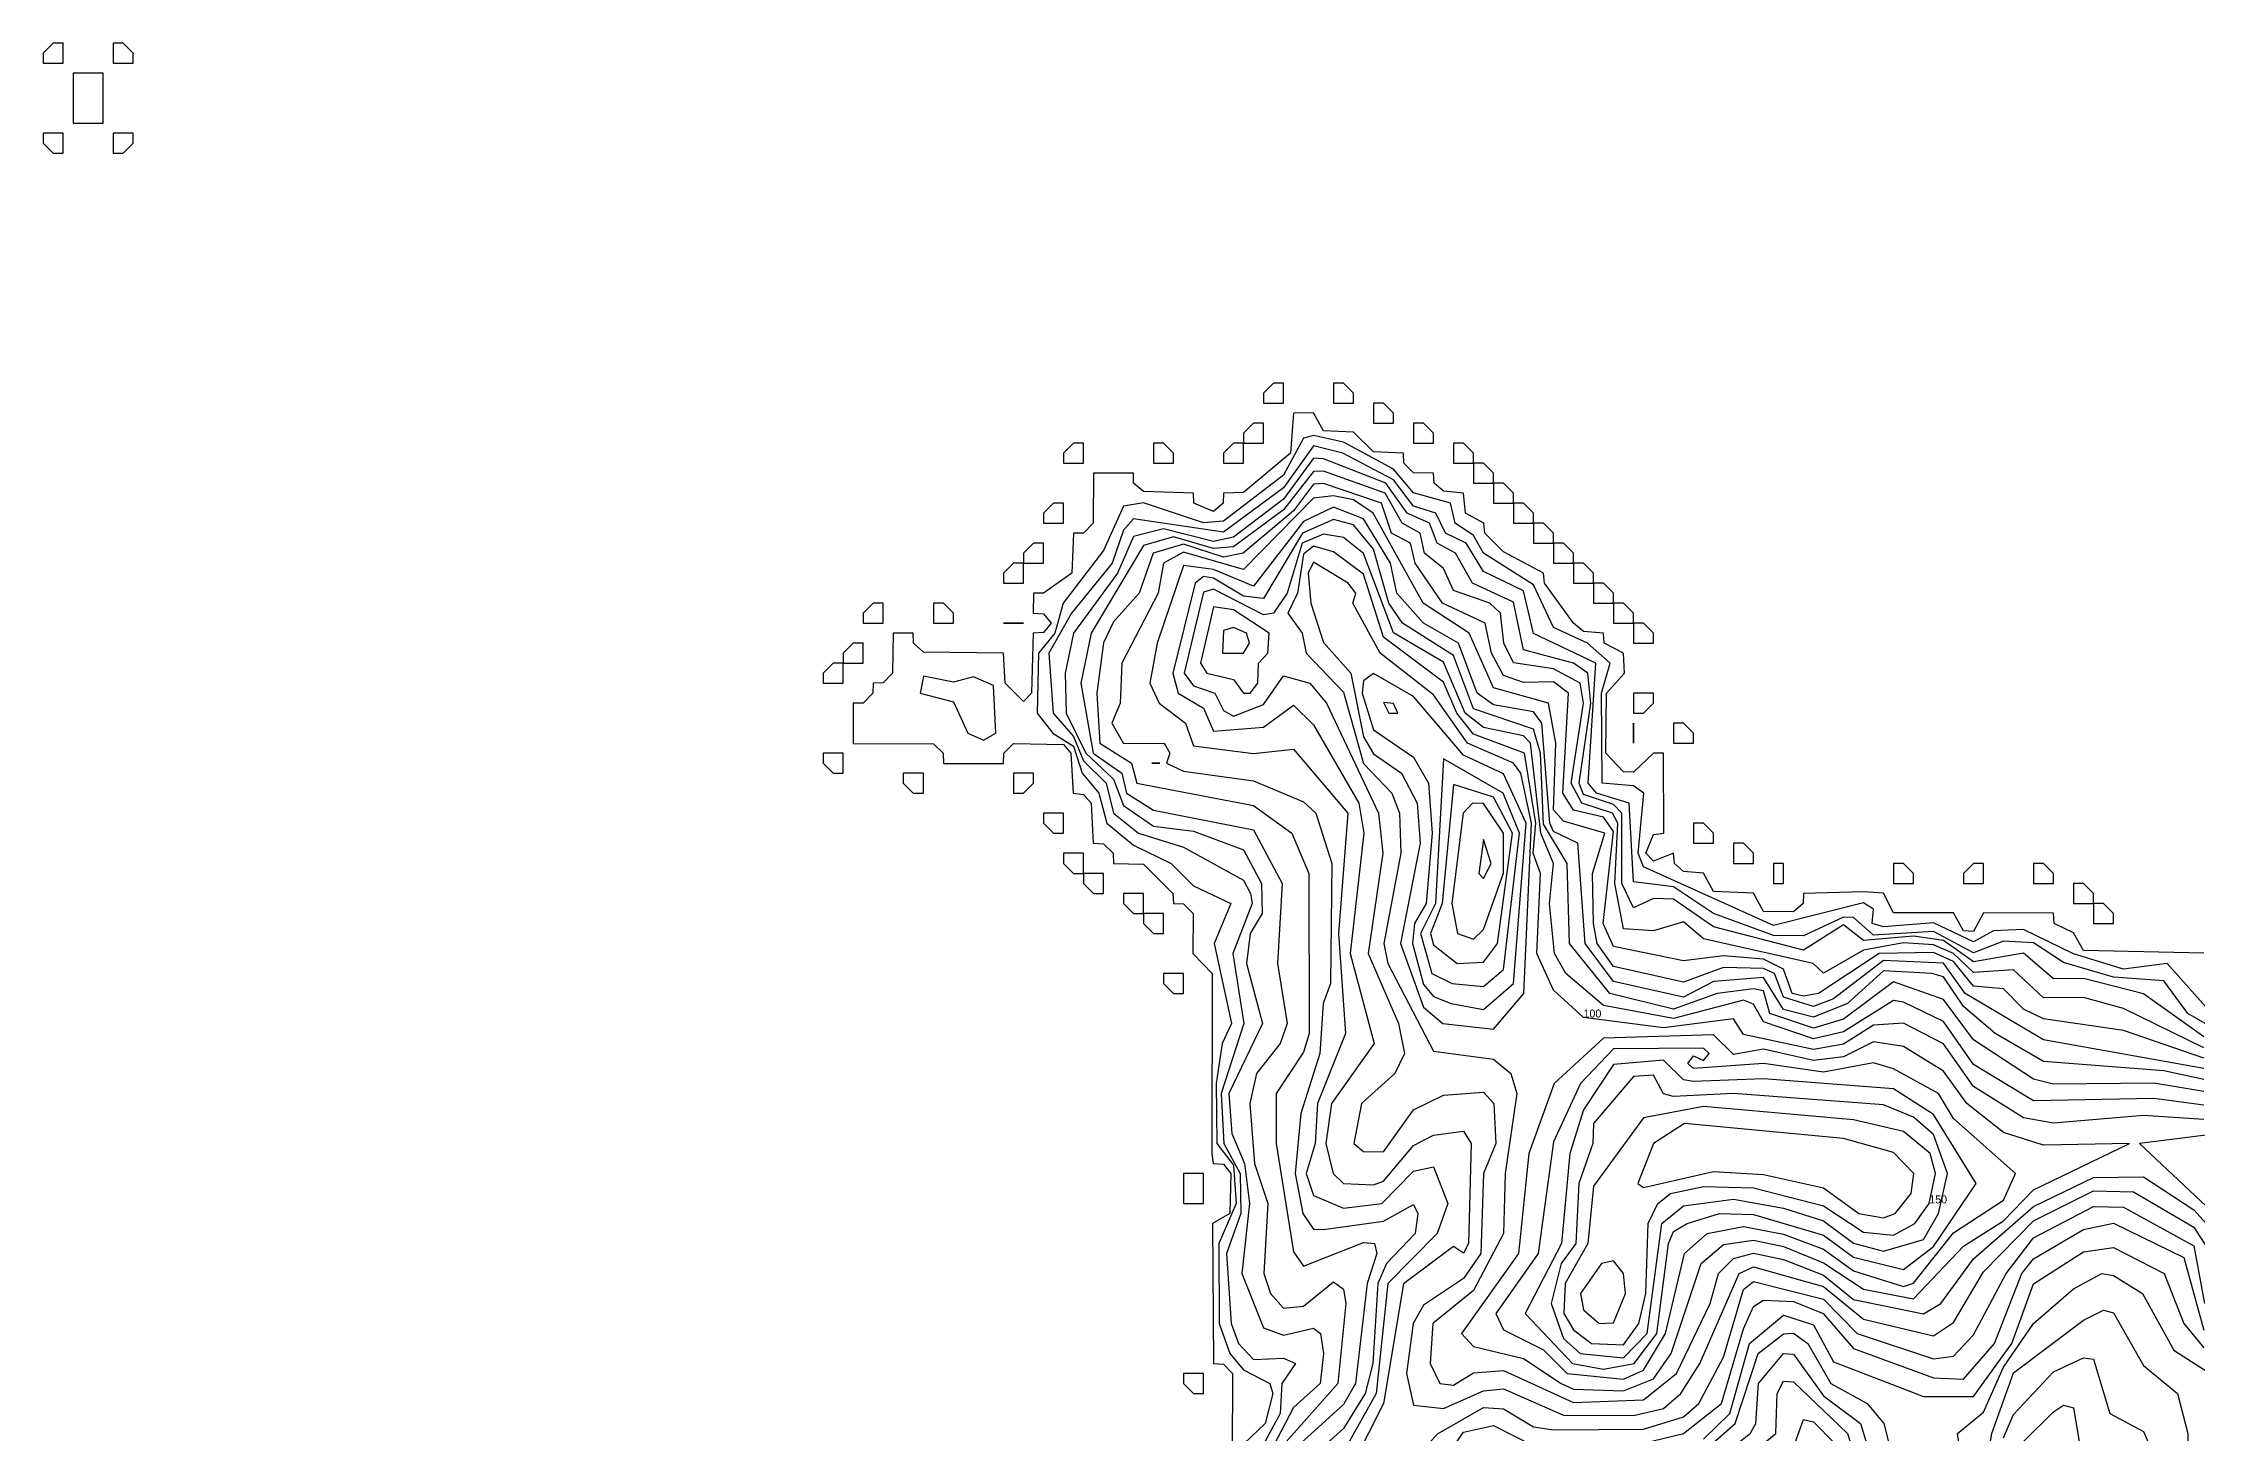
# Model space of a CAD drawing. Header units: metres. Extents: x 310028 to 360472, y 4137098 to 4159193.
# Drawn here: x 311048 to 314279, y 4152547 to 4154632 of the extents above; entities that cross this region are included whole.
import ezdxf

# ---------------------------------------------------------------- set-up
doc = ezdxf.new("R2010")
doc.units = ezdxf.units.M
for name, color, linetype in [('COAST', 5, 'Continuous'), ('CONTOUR', 254, 'Continuous'), ('CONTOUR_INDEX', 33, 'Continuous'), ('CONTOUR_LABELS', 7, 'Continuous')]:
    doc.layers.add(name, color=color, linetype=linetype)

msp = doc.modelspace()

# ---------------------------------------------------------------- linework, layer by layer
at = {"layer": 'COAST'}
for points in [[(311047.5, 4154602.5), (311077.5, 4154602.5), (311077.5, 4154632.5), (311062.5, 4154632.5), (311047.5, 4154617.5), (311047.5, 4154602.5)], [(311152.5, 4154602.5), (311182.5, 4154602.5), (311182.5, 4154617.5), (311167.5, 4154632.5), (311152.5, 4154632.5), (311152.5, 4154602.5)], [(311092.5, 4154512.5), (311137.5, 4154512.5), (311137.5, 4154587.5), (311092.5, 4154587.5), (311092.5, 4154512.5)], [(311047.5, 4154482.5), (311062.5, 4154467.5), (311077.5, 4154467.5), (311077.5, 4154497.5), (311047.5, 4154497.5), (311047.5, 4154482.5)], [(311152.5, 4154482.5), (311152.5, 4154467.5), (311167.5, 4154467.5), (311182.5, 4154482.5), (311182.5, 4154497.5), (311152.5, 4154497.5), (311152.5, 4154482.5)], [(312877.5, 4154092.5), (312907.5, 4154092.5), (312907.5, 4154122.5), (312892.5, 4154122.5), (312877.5, 4154107.5), (312877.5, 4154092.5)], [(312982.5, 4154092.5), (313012.5, 4154092.5), (313012.5, 4154107.5), (312997.5, 4154122.5), (312982.5, 4154122.5), (312982.5, 4154092.5)], [(314287.5, 4153267.6), (314107.5, 4153271.6), (314092.5, 4153298.1), (314063.5, 4153312.5), (314062.5, 4153327.7), (313957.5, 4153328.1), (313942.5, 4153300.2), (313927.5, 4153301.1), (313912.5, 4153328.3), (313822.5, 4153328.2), (313807.5, 4153357.9), (313777.5, 4153359.7), (313687.5, 4153357.5), (313687.1, 4153342.5), (313672.5, 4153329.7), (313627.5, 4153330.3), (313612.5, 4153357.9), (313552.5, 4153360.5), (313537.5, 4153387.9), (313507.5, 4153390.4), (313493.7, 4153402.5), (313492.5, 4153417.7), (313462.5, 4153405.6), (313450.9, 4153417.5), (313462.5, 4153445.9), (313477.8, 4153447.5), (313477.5, 4153567.5), (313462.5, 4153567.6), (313432.5, 4153539.4), (313417.5, 4153539.6), (313391.1, 4153567.5), (313391.8, 4153657.5), (313419.1, 4153687.5), (313417.7, 4153717.5), (313388.6, 4153732.5), (313387.5, 4153747.7), (313357.5, 4153750.2), (313342.5, 4153762.7), (313299.1, 4153822.5), (313297.7, 4153837.5), (313237.5, 4153869.5), (313209.7, 4153897.5), (313208, 4153912.5), (313180.6, 4153927.5), (313177.5, 4153957.8), (313147.5, 4153960.5), (313133.5, 4153972.5), (313132.5, 4153987.7), (313102.5, 4153987.9), (313088.3, 4154002.5), (313087.5, 4154017.6), (313042.5, 4154019.7), (313012.5, 4154048.9), (312967.5, 4154051.2), (312952.5, 4154077.9), (312922.5, 4154077.7), (312918.1, 4154017.5), (312847.5, 4153958.8), (312817.5, 4153957.5), (312817.1, 4153942.5), (312802.5, 4153930), (312773.1, 4153942.5), (312772.5, 4153957.6), (312697.5, 4153959.9), (312682.8, 4153972.5), (312682.5, 4153987.5), (312622.5, 4153987.6), (312622.3, 4153912.5), (312607.5, 4153897.7), (312592.5, 4153897.5), (312590.4, 4153837.5), (312547.5, 4153807.7), (312532.5, 4153807.5), (312532.3, 4153777.5), (312547.5, 4153776.6), (312559.4, 4153762.5), (312547.5, 4153748.7), (312532.3, 4153747.5), (312529.5, 4153657.5), (312517.5, 4153645), (312490.1, 4153672.5), (312487.5, 4153717.6), (312367.5, 4153719.1), (312352.9, 4153732.5), (312352.5, 4153747.6), (312322.5, 4153747.5), (312321.1, 4153687.5), (312307.5, 4153673.2), (312292.4, 4153672.5), (312292, 4153657.5), (312277.5, 4153642.6), (312262.5, 4153642.5), (312262.5, 4153582.4), (312382.5, 4153581.8), (312397.1, 4153567.5), (312397.5, 4153552.4), (312487.5, 4153552.4), (312488.1, 4153567.5), (312502.5, 4153582.4), (312577.5, 4153580.7), (312588.6, 4153567.5), (312592.1, 4153507.5), (312607.5, 4153505.9), (312619.2, 4153492.5), (312622.4, 4153432.5), (312637.5, 4153431.9), (312652.2, 4153417.5), (312652.5, 4153402.5), (312697.5, 4153401.3), (312741.8, 4153357.5), (312742.5, 4153342.4), (312757.5, 4153341.7), (312772.3, 4153327.5), (312771.6, 4153267.5), (312800.4, 4153237.5), (312799.9, 4152967.5), (312802.3, 4152952.5), (312817.5, 4152951.3), (312828.5, 4152937.5), (312827.3, 4152877.5), (312801.2, 4152862.5), (312802.4, 4152652.5), (312817.5, 4152651.7), (312831.3, 4152637.5), (312830.7, 4152517.5)], [(313042.4, 4154062.5), (313072.5, 4154062.5), (313072.5, 4154077.5), (313057.5, 4154092.5), (313042.5, 4154092.5), (313042.4, 4154062.5)], [(312847.5, 4154032.5), (312877.5, 4154032.5), (312877.5, 4154062.5), (312862.5, 4154062.5), (312847.5, 4154047.5), (312847.5, 4154032.5)], [(313102.4, 4154032.5), (313132.5, 4154032.5), (313132.5, 4154047.5), (313117.5, 4154062.5), (313102.5, 4154062.5), (313102.4, 4154032.5)], [(312577.5, 4154002.5), (312607.5, 4154002.5), (312607.5, 4154032.5), (312592.5, 4154032.5), (312577.5, 4154017.5), (312577.5, 4154002.5)], [(312712.5, 4154002.5), (312742.5, 4154002.5), (312742.5, 4154017.5), (312727.5, 4154032.5), (312712.5, 4154032.5), (312712.5, 4154002.5)], [(312817.5, 4154002.5), (312847.5, 4154002.4), (312847.5, 4154032.5), (312832.5, 4154032.5), (312817.5, 4154017.5), (312817.5, 4154002.5)], [(313162.5, 4154002.5), (313192.5, 4154002.5), (313192.5, 4154017.5), (313177.5, 4154032.5), (313162.5, 4154032.5), (313162.5, 4154002.5)], [(313192.4, 4153972.5), (313222.5, 4153972.5), (313222.5, 4153987.5), (313207.5, 4154002.5), (313192.5, 4154002.5), (313192.4, 4153972.5)], [(313222.5, 4153942.5), (313252.5, 4153942.5), (313252.5, 4153957.5), (313237.5, 4153972.5), (313222.5, 4153972.5), (313222.5, 4153942.5)], [(312547.5, 4153912.5), (312577.5, 4153912.5), (312577.5, 4153942.5), (312562.5, 4153942.5), (312547.5, 4153927.5), (312547.5, 4153912.5)], [(313252.5, 4153912.5), (313282.5, 4153912.5), (313282.5, 4153927.5), (313267.5, 4153942.5), (313252.5, 4153942.5), (313252.5, 4153912.5)], [(313282.5, 4153882.5), (313312.5, 4153882.5), (313312.5, 4153897.5), (313297.5, 4153912.5), (313282.5, 4153912.5), (313282.5, 4153882.5)], [(312487.5, 4153822.5), (312517.5, 4153822.5), (312517.5, 4153852.5), (312502.5, 4153852.5), (312487.5, 4153837.5), (312487.5, 4153822.5)], [(312517.5, 4153852.5), (312547.5, 4153852.5), (312547.5, 4153882.5), (312532.5, 4153882.5), (312517.5, 4153867.5), (312517.5, 4153852.5)], [(313312.4, 4153852.5), (313342.5, 4153852.5), (313342.5, 4153867.5), (313327.5, 4153882.5), (313312.5, 4153882.5), (313312.4, 4153852.5)], [(313342.5, 4153822.5), (313372.5, 4153822.5), (313372.5, 4153837.5), (313357.5, 4153852.5), (313342.5, 4153852.5), (313342.5, 4153822.5)], [(313372.5, 4153792.5), (313402.5, 4153792.5), (313402.5, 4153807.5), (313387.5, 4153822.5), (313372.5, 4153822.5), (313372.5, 4153792.5)], [(312277.5, 4153762.5), (312307.5, 4153762.5), (312307.5, 4153792.5), (312292.5, 4153792.5), (312277.5, 4153777.5), (312277.5, 4153762.5)], [(312382.5, 4153762.5), (312412.5, 4153762.5), (312412.5, 4153777.5), (312397.5, 4153792.5), (312382.5, 4153792.5), (312382.5, 4153762.5)], [(313402.4, 4153762.5), (313432.5, 4153762.5), (313432.5, 4153777.5), (313417.5, 4153792.5), (313402.5, 4153792.5), (313402.4, 4153762.5)], [(312487.5, 4153762.5), (312517.5, 4153762.5), (312487.5, 4153762.5)], [(313432.4, 4153732.5), (313462.5, 4153732.5), (313462.5, 4153747.5), (313447.5, 4153762.5), (313432.5, 4153762.5), (313432.4, 4153732.5)], [(312247.5, 4153702.5), (312277.5, 4153702.5), (312277.5, 4153732.5), (312262.5, 4153732.5), (312247.5, 4153717.5), (312247.5, 4153702.5)], [(312217.5, 4153672.5), (312247.5, 4153672.5), (312247.5, 4153702.5), (312232.5, 4153702.5), (312217.5, 4153687.5), (312217.5, 4153672.5)], [(313432.5, 4153642.5), (313432.5, 4153627.5), (313447.5, 4153627.5), (313462.5, 4153642.5), (313462.5, 4153657.5), (313432.5, 4153657.6), (313432.5, 4153642.5)], [(313432.5, 4153582.5), (313432.5, 4153612.5), (313432.5, 4153582.5)], [(313492.5, 4153582.5), (313522.5, 4153582.5), (313522.5, 4153597.5), (313507.5, 4153612.5), (313492.5, 4153612.5), (313492.5, 4153582.5)], [(312217.5, 4153552.5), (312232.5, 4153537.5), (312247.5, 4153537.5), (312247.5, 4153567.5), (312217.5, 4153567.5), (312217.5, 4153552.5)], [(312337.5, 4153522.5), (312352.5, 4153507.5), (312367.5, 4153507.5), (312367.5, 4153537.5), (312337.5, 4153537.5), (312337.5, 4153522.5)], [(312502.5, 4153522.5), (312502.5, 4153507.5), (312517.5, 4153507.5), (312532.5, 4153522.5), (312532.5, 4153537.5), (312502.5, 4153537.5), (312502.5, 4153522.5)], [(312547.5, 4153462.5), (312562.5, 4153447.5), (312577.5, 4153447.5), (312577.5, 4153477.5), (312547.5, 4153477.5), (312547.5, 4153462.5)], [(313522.5, 4153432.5), (313552.5, 4153432.5), (313552.5, 4153447.5), (313537.5, 4153462.5), (313522.5, 4153462.5), (313522.5, 4153432.5)], [(313582.5, 4153402.5), (313612.5, 4153402.5), (313612.5, 4153417.5), (313597.5, 4153432.5), (313582.5, 4153432.5), (313582.5, 4153402.5)], [(312577.5, 4153402.5), (312592.5, 4153387.5), (312607.5, 4153387.5), (312607.5, 4153417.5), (312577.5, 4153417.5), (312577.5, 4153402.5)], [(313642.5, 4153372.5), (313657.5, 4153372.5), (313657.5, 4153402.5), (313642.5, 4153402.5), (313642.5, 4153372.5)], [(313822.4, 4153372.5), (313852.5, 4153372.5), (313852.5, 4153387.5), (313837.5, 4153402.5), (313822.5, 4153402.5), (313822.4, 4153372.5)], [(313927.5, 4153372.5), (313957.5, 4153372.5), (313957.5, 4153402.5), (313942.5, 4153402.5), (313927.5, 4153387.5), (313927.5, 4153372.5)], [(314032.5, 4153372.5), (314062.5, 4153372.5), (314062.5, 4153387.5), (314047.5, 4153402.5), (314032.5, 4153402.5), (314032.5, 4153372.5)], [(312607.5, 4153372.5), (312622.5, 4153357.5), (312637.5, 4153357.5), (312637.5, 4153387.5), (312607.5, 4153387.5), (312607.5, 4153372.5)], [(314092.5, 4153342.5), (314122.5, 4153342.5), (314122.5, 4153357.5), (314107.5, 4153372.5), (314092.5, 4153372.5), (314092.5, 4153342.5)], [(312667.5, 4153342.5), (312682.5, 4153327.5), (312697.5, 4153327.5), (312697.5, 4153357.5), (312667.5, 4153357.5), (312667.5, 4153342.5)], [(314122.5, 4153312.5), (314152.5, 4153312.5), (314152.5, 4153327.5), (314137.5, 4153342.5), (314122.5, 4153342.5), (314122.5, 4153312.5)], [(312697.5, 4153312.5), (312712.5, 4153297.5), (312727.5, 4153297.5), (312727.5, 4153327.5), (312697.5, 4153327.5), (312697.5, 4153312.5)], [(312727.5, 4153222.5), (312742.5, 4153207.5), (312757.5, 4153207.5), (312757.5, 4153237.5), (312727.5, 4153237.5), (312727.5, 4153222.5)], [(312757.5, 4152892.5), (312787.6, 4152892.5), (312787.5, 4152937.6), (312757.5, 4152937.5), (312757.5, 4152892.5)], [(312757.5, 4152622.5), (312772.5, 4152607.5), (312787.5, 4152607.5), (312787.6, 4152637.5), (312757.5, 4152637.5), (312757.5, 4152622.5)]]:
    msp.add_lwpolyline(points, dxfattribs=at)
at = {"layer": 'CONTOUR'}
for points, elevation in [([(314302.5, 4153173.7), (314232.8, 4153252.5), (314167.5, 4153243.9), (314092.5, 4153266.9), (314017.5, 4153303.2), (313972.5, 4153301.3), (313942.5, 4153284.6), (313882.5, 4153313.1), (313807.5, 4153307.3), (313790.6, 4153312.5), (313792.5, 4153333.8), (313777.5, 4153343.3), (313642.5, 4153309.4), (313447.5, 4153397.3), (313439.3, 4153417.5), (313448.2, 4153507.5), (313432.5, 4153518.8), (313385.5, 4153522.5), (313384.5, 4153657.5), (313397.3, 4153702.5), (313363.5, 4153732.5), (313312.5, 4153755.9), (313282.5, 4153820.3), (313207.7, 4153867.5), (313192.5, 4153894.1), (313165.1, 4153912.5), (313157.8, 4153942.5), (313102.5, 4153957.9), (313072.5, 4153993.8), (312997.5, 4154034.3), (312952.5, 4154044.3), (312937.5, 4154040.1), (312907.5, 4153984.7), (312817.5, 4153915.4), (312787.5, 4153913.2), (312697.5, 4153943.1), (312667.5, 4153938.2), (312637.5, 4153871.7), (312577.3, 4153792.5), (312564.6, 4153747.5), (312540.3, 4153717.5), (312538.4, 4153627.5), (312561.5, 4153597.5), (312592.5, 4153578.1), (312605.8, 4153537.5), (312630.9, 4153507.5), (312642.6, 4153462.5), (312682.5, 4153429.8), (312739.1, 4153402.5), (312772.5, 4153368.9), (312828.7, 4153342.5), (312803.5, 4153282.5), (312829.8, 4153162.5), (312815.8, 4153132.5), (312806.6, 4153072.5), (312807.8, 4152982.5), (312832.5, 4152950.1), (312836.4, 4152892.5), (312810.5, 4152832.5), (312811.3, 4152712.5), (312826.9, 4152667.5), (312847.5, 4152643), (312887, 4152622.5), (312891.5, 4152607.5), (312880, 4152562.5), (312848.6, 4152532.5)], 10), ([(314302.5, 4153155), (314263.8, 4153177.5), (314227.5, 4153226.1), (314152.5, 4153231.6), (314077.5, 4153253.8), (314032.5, 4153283.1), (313987.5, 4153286), (313942.5, 4153268.3), (313882.5, 4153300.2), (313792.5, 4153294.8), (313762.5, 4153321.1), (313747.5, 4153321.6), (313687.5, 4153293.6), (313642.5, 4153294.4), (313552.5, 4153327.1), (313492.5, 4153367.4), (313432.5, 4153375), (313425.8, 4153492.5), (313377.2, 4153507.5), (313364.7, 4153522.5), (313375.9, 4153702.5), (313282.5, 4153747.2), (313267.5, 4153811), (313207.5, 4153840.3), (313181.4, 4153882.5), (313150.3, 4153897.5), (313136.1, 4153927.5), (313102.5, 4153937.9), (313072.5, 4153977.8), (312996.4, 4154017.5), (312952.5, 4154028.5), (312907.5, 4153965.4), (312817.5, 4153899.2), (312682.5, 4153919.1), (312667.5, 4153902), (312650.8, 4153852.5), (312589.7, 4153777.5), (312555.8, 4153717.5), (312562.1, 4153627.5), (312592.5, 4153592.5), (312607.5, 4153556.1), (312641.6, 4153522.5), (312652.7, 4153477.5), (312690.4, 4153447.5), (312757.5, 4153426.5), (312847.5, 4153377.4), (312858.3, 4153357.5), (312860.5, 4153342.5), (312831.8, 4153267.5), (312848, 4153162.5), (312814, 4153057.5), (312818.3, 4152982.5), (312842.8, 4152937.5), (312843.6, 4152877.5), (312821.9, 4152817.5), (312829.2, 4152712.5), (312840.1, 4152682.5), (312862.5, 4152658.5), (312907.5, 4152660.3), (312925.5, 4152652.5), (312905.2, 4152622.5), (312902.6, 4152577.5), (312870, 4152517.5)], 20), ([(314287.5, 4153142.5), (314197.5, 4153207), (314107.5, 4153229.6), (314062.5, 4153229.1), (314017.5, 4153267.6), (313942.5, 4153254.7), (313897.5, 4153286.7), (313852.5, 4153293.1), (313777.5, 4153286.9), (313747.5, 4153310.4), (313687.5, 4153272.2), (313552.5, 4153307.5), (313492.5, 4153348.8), (313462.5, 4153349.9), (313432.5, 4153336), (313414.9, 4153372.5), (313415.1, 4153477.5), (313402.5, 4153490.7), (313357.5, 4153505.7), (313351.2, 4153522.5), (313368.3, 4153642.5), (313363.9, 4153687.5), (313342.5, 4153702.9), (313267.5, 4153722.7), (313252.5, 4153793.9), (313190.8, 4153822.5), (313165.4, 4153867.5), (313138, 4153882.5), (313126.6, 4153912.5), (313093.2, 4153927.5), (313061.1, 4153972.5), (312967.5, 4154009.3), (312952.5, 4154009.9), (312907.5, 4153948.6), (312832.5, 4153891.8), (312802.5, 4153885.2), (312727.5, 4153903.9), (312682.5, 4153892.5), (312658.5, 4153837.5), (312592.5, 4153747.6), (312580.2, 4153687.5), (312581.9, 4153627.5), (312611.3, 4153567.5), (312652.5, 4153528.7), (312667.5, 4153489.2), (312712.5, 4153458.4), (312772.5, 4153450.7), (312847.5, 4153422.8), (312874.5, 4153372.5), (312875.5, 4153327.5), (312857.8, 4153297.5), (312852.1, 4153252.5), (312876.1, 4153162.5), (312825.8, 4153057.5), (312830, 4152997.5), (312849.2, 4152952.5), (312856.4, 4152892.5), (312845.2, 4152787.5), (312877.5, 4152705.8), (312907.5, 4152695.1), (312952.5, 4152705.5), (312963.2, 4152697.5), (312967.8, 4152667.5), (312962.5, 4152622.5), (312922.5, 4152586.7), (312886.4, 4152517.5)], 30), ([(314287.5, 4153125.8), (314167.5, 4153184.9), (314107.5, 4153201.1), (314047.5, 4153200.6), (314002.5, 4153242.7), (313942.5, 4153238.7), (313912.4, 4153267.5), (313882.5, 4153280.3), (313837.5, 4153283.5), (313777.5, 4153272.2), (313717.5, 4153237.7), (313702.1, 4153252.5), (313537.5, 4153289.2), (313507.5, 4153314.9), (313462.5, 4153301.2), (313417.5, 4153304.1), (313404.5, 4153372.5), (313409, 4153462.5), (313401, 4153477.5), (313355, 4153492.5), (313339, 4153522.5), (313357.5, 4153642.5), (313352.3, 4153672.5), (313312.5, 4153694.3), (313252.5, 4153703.4), (313237.9, 4153732.5), (313232.8, 4153777.5), (313217.1, 4153792.5), (313162.5, 4153811.7), (313147.5, 4153844.6), (313118.9, 4153867.5), (313112.7, 4153897.5), (313085.6, 4153912.5), (313060.3, 4153957.5), (312967.5, 4153990.4), (312952.5, 4153990), (312907.5, 4153932.7), (312832.5, 4153877.3), (312802.5, 4153874.6), (312742.5, 4153892), (312697.5, 4153879.2), (312619.2, 4153747.5), (312603.5, 4153672.5), (312622.2, 4153567.5), (312665.3, 4153537.5), (312672.4, 4153507.5), (312712.5, 4153482.4), (312862.5, 4153452.6), (312905.5, 4153372.5), (312898.7, 4153252.5), (312913.1, 4153162.5), (312902.4, 4153132.5), (312867.1, 4153087.5), (312856.9, 4153042.5), (312863.9, 4152952.5), (312884, 4152892.5), (312878.3, 4152787.5), (312888, 4152757.5), (312907.5, 4152735.3), (312937.5, 4152738.6), (312982.5, 4152775), (312997.5, 4152763.7), (313001.3, 4152742.5), (312988.9, 4152622.5), (312907.5, 4152530.6)], 40), ([(314287.5, 4153094.8), (314047.5, 4153137.9), (313929.8, 4153207.5), (313897.5, 4153252.8), (313807.5, 4153256.9), (313732.5, 4153199.3), (313702.5, 4153188), (313657.5, 4153201.9), (313643.7, 4153237.5), (313627.5, 4153244.9), (313567.5, 4153246.4), (313507.5, 4153224.2), (313402.5, 4153247.8), (313378, 4153282.5), (313372.7, 4153312.5), (313371.2, 4153387.5), (313389.6, 4153447.5), (313327.5, 4153465.5), (313312.5, 4153482.9), (313316.1, 4153582.5), (313305.1, 4153642.5), (313222.5, 4153665.5), (313186.1, 4153747.5), (313116.9, 4153792.5), (313042.3, 4153927.5), (313012.5, 4153947.7), (312982.5, 4153953.6), (312952.5, 4153950), (312847.5, 4153843.1), (312757.5, 4153868.9), (312727.8, 4153852.5), (312719.7, 4153807.5), (312665.1, 4153702.5), (312662.5, 4153642.5), (312650.4, 4153612.5), (312667.5, 4153582), (312728.6, 4153582.5), (312737, 4153567.5), (312732.1, 4153552.5), (312757.5, 4153540.7), (312862.5, 4153526), (312937.5, 4153494.6), (312956.2, 4153477.5), (312980, 4153402.5), (312977.9, 4153222.5), (312966.9, 4153192.5), (312962.3, 4153117.5), (312933.8, 4153027.5), (312925.2, 4152937.5), (312936.7, 4152877.5), (312952.5, 4152854), (312967.5, 4152853.4), (313057.5, 4152865.9), (313102.5, 4152890.7), (313109.2, 4152877.5), (313104.9, 4152847.5), (313062.2, 4152802.5), (313049.2, 4152772.5), (313041.5, 4152652.5), (313029.9, 4152607.5), (312997.5, 4152554.8), (312892.5, 4152460.4)], 60), ([(314287.5, 4153078.3), (314227.5, 4153091.5), (314047.5, 4153105.3), (313974.7, 4153147.5), (313927.5, 4153187.6), (313897.5, 4153232.1), (313879.7, 4153237.5), (313807.5, 4153241.1), (313753.3, 4153192.5), (313702.5, 4153171.7), (313657.5, 4153183.5), (313627.5, 4153231.1), (313552.5, 4153225.3), (313507.5, 4153202), (313402.5, 4153225.1), (313359.8, 4153282.5), (313348.8, 4153432.5), (313312.5, 4153450.1), (313307, 4153462.5), (313294.8, 4153612.5), (313282.5, 4153629.5), (313222.5, 4153640.4), (313198.1, 4153657.5), (313170, 4153732.5), (313117.4, 4153762.5), (313077.6, 4153807.5), (313068.2, 4153852.5), (313027.5, 4153918.9), (312982.5, 4153936.8), (312937.5, 4153915.1), (312862.5, 4153818.1), (312802.5, 4153843.2), (312757.5, 4153849.2), (312718, 4153732.5), (312707.3, 4153672.5), (312721.4, 4153642.5), (312760.4, 4153612.5), (312772.5, 4153578.5), (312862.5, 4153567.2), (312922.5, 4153573.8), (313004.2, 4153477.5), (312990, 4153297.5), (313000.8, 4153147.5), (312958.8, 4153042.5), (312955.2, 4152982.5), (312941.5, 4152937.5), (312952.5, 4152904.4), (312997.5, 4152885.6), (313055.2, 4152892.5), (313102.5, 4152940.8), (313132.5, 4152947.6), (313154, 4152892.5), (313137.8, 4152847.5), (313063.9, 4152772.5), (313046.7, 4152607.5), (312997.5, 4152520.1)], 70), ([(314287.5, 4153060.4), (314212.5, 4153072.6), (314062.5, 4153071.3), (314032.5, 4153078.6), (313942.5, 4153137.6), (313897.5, 4153198.2), (313822.5, 4153224.6), (313747.5, 4153168.6), (313702.5, 4153155.5), (313637.1, 4153177.5), (313627.5, 4153211.2), (313612.5, 4153214.2), (313557.8, 4153207.5), (313492.5, 4153183.6), (313396.8, 4153207.5), (313336.6, 4153282.5), (313332.9, 4153402.5), (313297.5, 4153461.1), (313293.1, 4153567.5), (313282.5, 4153603.9), (313192.5, 4153634.4), (313162.5, 4153714.1), (313086.3, 4153762.5), (313065.6, 4153792.5), (313042.5, 4153873.7), (313012.5, 4153910.1), (312982.5, 4153918), (312936.2, 4153897.5), (312877.5, 4153799.4), (312847.5, 4153802.9), (312802.5, 4153830), (312787.5, 4153832.7), (312775.1, 4153822.5), (312741.4, 4153687.5), (312749.6, 4153657.5), (312787.5, 4153635.3), (312802.5, 4153600.5), (312877.5, 4153606.5), (312922.5, 4153639.9), (312952.5, 4153610.1), (313020.4, 4153492.5), (313028.1, 4153447.5), (313007.6, 4153267.5), (313043.7, 4153132.5), (312979.5, 4153042.5), (312971.2, 4152982.5), (312981.9, 4152937.5), (312997.5, 4152922.5), (313042.5, 4152920.2), (313057.5, 4152925.9), (313102.5, 4152979.2), (313132.5, 4152994.8), (313177.5, 4153000.9), (313188.8, 4152982.5), (313184.8, 4152832.5), (313177.5, 4152817.8), (313162.5, 4152828), (313087.5, 4152771.9), (313057.6, 4152592.5), (313012.5, 4152503.5)], 80), ([(314287.5, 4153040.1), (314212.5, 4153050), (314032.5, 4153046.6), (313942.5, 4153101), (313897.5, 4153165.5), (313837.5, 4153194.3), (313822.5, 4153196.7), (313747.5, 4153149.6), (313702.5, 4153139.5), (313627.5, 4153164.8), (313612.5, 4153191.1), (313597.5, 4153197.4), (313492.5, 4153169.7), (313387.5, 4153189.5), (313330.9, 4153237.5), (313314.1, 4153267.5), (313306.7, 4153342.5), (313312.5, 4153402.5), (313293.4, 4153447.5), (313278, 4153582.5), (313267.5, 4153593.5), (313207.5, 4153606.1), (313180.2, 4153627.5), (313147.5, 4153704.1), (313072.5, 4153748), (313027.5, 4153867.3), (312997.5, 4153891.3), (312967.5, 4153895.9), (312935.4, 4153882.5), (312913, 4153807.5), (312892.5, 4153777.5), (312877.5, 4153775), (312802.5, 4153813.4), (312787.5, 4153809.2), (312758.6, 4153687.5), (312772.5, 4153668.9), (312804.7, 4153657.5), (312817.5, 4153631.5), (312832.5, 4153623.4), (312877.5, 4153640.5), (312907.5, 4153683.9), (312946.9, 4153672.5), (312972.2, 4153642.5), (313050.2, 4153477.5), (313056.4, 4153417.5), (313034.6, 4153267.5), (313080.2, 4153162.5), (313089.2, 4153117.5), (313074.7, 4153087.5), (313024.4, 4153042.5), (313013.2, 4152982.5), (313027.5, 4152970.6), (313057.5, 4152970.1), (313102.5, 4153032.8), (313147.5, 4153055), (313207.5, 4153059.5), (313223.2, 4153042.5), (313226, 4152982.5), (313207.3, 4152937.5), (313203.3, 4152817.5), (313177.5, 4152779.9), (313117.5, 4152740.1), (313101.8, 4152712.5), (313092.2, 4152637.5), (313102.5, 4152590), (313147.5, 4152584.8), (313207.5, 4152611.6), (313237.5, 4152614.3), (313327.5, 4152574.9), (313432.5, 4152574.4), (313477.5, 4152585.1), (313503.4, 4152607.5), (313531.8, 4152652.5), (313590.9, 4152787.5), (313612.5, 4152797.5), (313717.5, 4152767.8), (313777.5, 4152718.8), (313882.5, 4152694), (313912.5, 4152713.9), (313957.5, 4152790.1), (314032.5, 4152866.2), (314122.5, 4152911.3), (314182.5, 4152909.9), (314272.5, 4152856.9), (314298.2, 4152817.5)], 90), ([(313146.7, 4153162.5), (313222.5, 4153153.8), (313267.8, 4153207.5), (313279.6, 4153462.5), (313263.6, 4153537.5), (313252.5, 4153552.5), (313183.5, 4153582.5), (313132.5, 4153655), (313052.8, 4153717.5), (313011.7, 4153792.5), (313016.1, 4153807.5), (313004.6, 4153822.5), (312952.5, 4153853.9), (312944.8, 4153837.5), (312948.4, 4153792.5), (312967.5, 4153733.5), (313008.6, 4153687.5), (313027.5, 4153592.2), (313042.5, 4153566.8), (313084.7, 4153537.5), (313107.8, 4153492.5), (313112.4, 4153432.5), (313082.9, 4153282.5), (313117.5, 4153187), (313146.7, 4153162.5)], 110), ([(312816.2, 4153717.5), (312847.5, 4153717.6), (312856.4, 4153732.5), (312852.3, 4153747.5), (312832.5, 4153756.3), (312817.5, 4153751.8), (312816.2, 4153717.5)], 110), ([(312434.2, 4153597.5), (312457.5, 4153587), (312476.1, 4153597.5), (312472.5, 4153669), (312442.5, 4153682.3), (312412.5, 4153674.2), (312367.5, 4153683), (312362.5, 4153657.5), (312412.5, 4153644.6), (312434.2, 4153597.5)], 10), ([(313159.1, 4153192.5), (313207.5, 4153183.5), (313252.5, 4153222.4), (313271.7, 4153462.5), (313237.5, 4153536.6), (313177.5, 4153564.9), (313102.5, 4153652.6), (313042.5, 4153687.1), (313027.5, 4153676), (313025.5, 4153657.5), (313042.5, 4153602.5), (313102.5, 4153561.9), (313124.8, 4153522.5), (313130.4, 4153447.5), (313121.5, 4153342.5), (313103.9, 4153312.5), (313101.1, 4153282.5), (313117.5, 4153220.8), (313132.5, 4153202.6), (313159.1, 4153192.5)], 120), ([(313065.5, 4153627.5), (313079, 4153627.5), (313072.5, 4153642.1), (313057.5, 4153643.9), (313065.5, 4153627.5)], 130), ([(312710.2, 4153552.5), (312722.3, 4153552.5), (312710.2, 4153552.5)], 60), ([(313160.3, 4153222.5), (313207.5, 4153217.9), (313237.5, 4153243.4), (313261.7, 4153447.5), (313237, 4153507.5), (313147.5, 4153559.2), (313135.3, 4153342.5), (313112.8, 4153297.5), (313129.9, 4153237.5), (313160.3, 4153222.5)], 130), ([(313168.2, 4153252.5), (313207.5, 4153254.5), (313228.7, 4153282.5), (313251.1, 4153447.5), (313222.5, 4153501.8), (313162.5, 4153520.5), (313145.5, 4153342.5), (313128, 4153297.5), (313132.5, 4153280.2), (313168.2, 4153252.5)], 140), ([(313200.4, 4153387.5), (313207.5, 4153379.8), (313218.8, 4153402.5), (313207.5, 4153438.1), (313200.4, 4153387.5)], 160), ([(313323.9, 4152622.5), (313342.5, 4152614), (313417.5, 4152611.4), (313462.5, 4152629.4), (313488.7, 4152667.5), (313534.1, 4152802.5), (313567.5, 4152830.9), (313612.5, 4152837.2), (313657.5, 4152827.7), (313717.5, 4152803.4), (313777.5, 4152763.7), (313852.5, 4152749.5), (313927.5, 4152828.2), (313987.5, 4152866.6), (314032.5, 4152912.9), (314176.4, 4152982.5), (314047.5, 4152979.8), (313987.5, 4152998.7), (313932.4, 4153042.5), (313897.5, 4153090.9), (313837.5, 4153127.6), (313792.5, 4153134.6), (313747.5, 4153112.1), (313702.5, 4153106.8), (313627.5, 4153123.7), (313582.5, 4153115.8), (313552.5, 4153145.2), (313387.5, 4153140.1), (313313.6, 4153072.5), (313275.5, 4152967.5), (313260.1, 4152817.5), (313174.4, 4152697.5), (313192.5, 4152678.2), (313267.5, 4152660.2), (313323.9, 4152622.5)], 110), ([(313332.9, 4152637.5), (313417.5, 4152629), (313447.5, 4152642.3), (313480.2, 4152697.5), (313509, 4152817.5), (313542.8, 4152847.5), (313597.5, 4152858.1), (313657.5, 4152846.6), (313717.5, 4152823.7), (313762.5, 4152791.4), (313837.5, 4152767.8), (313852.5, 4152772.8), (313912.5, 4152848.4), (313987.5, 4152897.4), (314005.3, 4152937.5), (313912.5, 4153020), (313889.8, 4153057.5), (313822.5, 4153094.5), (313792.5, 4153103.3), (313717.5, 4153089.2), (313627.5, 4153102.1), (313522.5, 4153094.8), (313514.1, 4153102.5), (313522.5, 4153113.8), (313537.5, 4153106.9), (313546, 4153117.5), (313537.5, 4153125.1), (313402.5, 4153124.2), (313353.1, 4153072.5), (313312.5, 4152984.8), (313289.6, 4152817.5), (313225.9, 4152727.5), (313237.5, 4152702.8), (313297.5, 4152672.8), (313332.9, 4152637.5)], 120), ([(313341.2, 4152652.5), (313387.5, 4152644), (313433.6, 4152652.5), (313467.5, 4152697.5), (313484.8, 4152832.5), (313492.5, 4152850.6), (313512.7, 4152862.5), (313561.4, 4152877.5), (313612.5, 4152875.8), (313717.5, 4152845), (313762.5, 4152812.1), (313837.5, 4152793.6), (313882.5, 4152827.8), (313946.5, 4152922.5), (313882.5, 4153025.9), (313822.5, 4153064.2), (313627.5, 4153079.1), (313522.5, 4153075.2), (313507.5, 4153077.6), (313477.5, 4153107.4), (313402.5, 4153101), (313357.5, 4153032.9), (313337.1, 4152967.5), (313324.5, 4152832.5), (313269.8, 4152727.5), (313341.2, 4152652.5)], 130), ([(313352.6, 4152667.5), (313417.5, 4152661), (313453, 4152697.5), (313475, 4152862.5), (313507.5, 4152889.1), (313582.5, 4152898.7), (313657.5, 4152885.3), (313717.5, 4152866.5), (313762.5, 4152832.9), (313807.5, 4152821.1), (313867.5, 4152838.3), (313889.6, 4152877.5), (313903.4, 4152937.5), (313882.5, 4152996.1), (313852.5, 4153022), (313807.5, 4153040.4), (313582.5, 4153057.5), (313492.5, 4153053), (313477.5, 4153056.7), (313462.5, 4153084.9), (313432.5, 4153082.7), (313372.5, 4153012.5), (313371.6, 4152982.5), (313350.6, 4152922.5), (313345.8, 4152832.5), (313324, 4152802.5), (313309, 4152742.5), (313327.5, 4152690.2), (313352.6, 4152667.5)], 140), ([(313770.2, 4152877.5), (313807.5, 4152871), (313824.7, 4152877.5), (313848.8, 4152907.5), (313853, 4152937.5), (313822.5, 4152968.7), (313747.5, 4152989.8), (313508.7, 4153012.5), (313462.5, 4152982.5), (313438.9, 4152922.5), (313447.5, 4152916.6), (313552.5, 4152940.5), (313627.5, 4152936.1), (313717.5, 4152915.9), (313770.2, 4152877.5)], 160), ([(314362.5, 4153004), (314191.5, 4152982.5), (314332.5, 4152849.4)], 110), ([(313096.1, 4152502.5), (313139.6, 4152547.5), (313207.5, 4152586.5), (313237.5, 4152584.3), (313282.5, 4152557.4), (313312.5, 4152553.2), (313447.5, 4152554.1), (313507.5, 4152572.3), (313530.3, 4152592.5), (313567.5, 4152661.8), (313597.5, 4152763.4), (313612.5, 4152775.6), (313717.5, 4152748.7), (313768, 4152697.5), (313882.5, 4152659.5), (313912.5, 4152663.6), (313942.5, 4152695.3), (313991.3, 4152787.5), (314032.5, 4152840.9), (314122.5, 4152887.7), (314167.5, 4152887.1), (314272.5, 4152828.7), (314288.7, 4152742.5)], 80), ([(313447.5, 4152533.1), (313507.3, 4152547.5), (313564.3, 4152592.5), (313597.5, 4152704.3), (313612.5, 4152738), (313627.5, 4152747.6), (313672.5, 4152745.6), (313716.9, 4152727.5), (313762.5, 4152674.8), (313882.5, 4152631), (313927.5, 4152628.8), (313973.6, 4152682.5), (314014.9, 4152787.5), (314032.5, 4152809.5), (314107.5, 4152853.2), (314152.5, 4152862.9), (314257.5, 4152811.5), (314287.5, 4152702.4)], 70), ([(313537.5, 4152539), (313576.8, 4152577.5), (313606.2, 4152682.5), (313657.5, 4152725.1), (313702.5, 4152710.3), (313732.5, 4152655.1), (313867.5, 4152603), (313942.5, 4152603.1), (313999.9, 4152682.5), (314032.5, 4152771.8), (314107.5, 4152819.8), (314152.5, 4152826.5), (314228.1, 4152787.5), (314257.8, 4152712.5), (314287.5, 4152675.8)], 60), ([(313381, 4152712.5), (313402.5, 4152713.3), (313420.6, 4152757.5), (313417.5, 4152787.2), (313402.5, 4152806.5), (313384.6, 4152802.5), (313353.2, 4152757.5), (313357.5, 4152732.7), (313381, 4152712.5)], 160), ([(313954.5, 4152457.5), (313969.7, 4152547.5), (314002.5, 4152638.5), (314107.5, 4152717.4), (314137.5, 4152732.2), (314152.5, 4152728.4), (314197.5, 4152649.5), (314248.2, 4152607.5), (314263.8, 4152547.5), (314264.7, 4152502.5)], 40), ([(313522.5, 4152481.3), (313607.3, 4152547.5), (313615.9, 4152562.5), (313619.8, 4152622.5), (313657.5, 4152667.5), (313672.5, 4152666.6), (313717.5, 4152604.2), (313773.1, 4152562.5), (313796.1, 4152487.5)], 40), ([(313987.5, 4152540.9), (314002.5, 4152575.9), (314062.5, 4152640.1), (314107.5, 4152660.9), (314122.5, 4152659.2), (314146.6, 4152577.5), (314197.5, 4152550.6), (314211.7, 4152517.5)], 30), ([(313537.5, 4152459.4), (313645.9, 4152547.5), (313648.1, 4152607.5), (313657.5, 4152625.9), (313672.5, 4152625.2), (313753.5, 4152547.5), (313792.5, 4152425.9)], 30), ([(314017.5, 4152535.7), (314062.5, 4152580.2), (314077.5, 4152590.2), (314092.5, 4152585.9), (314101.2, 4152532.5)], 20), ([(313124.1, 4152472.5), (313177.5, 4152549.4), (313222.5, 4152559.3), (313282.5, 4152528.9)], 70), ([(313674.2, 4152532.5), (313687.5, 4152568.6), (313702.5, 4152564.9), (313734.2, 4152532.5)], 20)]:
    msp.add_lwpolyline(points, dxfattribs=dict(at, elevation=elevation))
at = {"layer": 'CONTOUR_INDEX'}
for points, elevation in [([(314287.5, 4153110.3), (314167.5, 4153151.6), (314047.5, 4153169.1), (314017.5, 4153183.9), (313987.5, 4153214.4), (313942.5, 4153218.4), (313912.5, 4153255.1), (313882.5, 4153268.9), (313801.1, 4153267.5), (313709.9, 4153207.5), (313687.5, 4153203.3), (313670.2, 4153207.5), (313657.5, 4153243.8), (313627.5, 4153258.6), (313567.5, 4153264), (313507.5, 4153256.3), (313402.5, 4153277.9), (313386.8, 4153312.5), (313402.5, 4153450.2), (313387.5, 4153471.5), (313342.5, 4153482.2), (313326.3, 4153507.5), (313334.9, 4153657.5), (313312.5, 4153674.6), (313267.5, 4153673.8), (313237.5, 4153684.2), (313219.4, 4153717.5), (313210.1, 4153762.5), (313146, 4153792.5), (313105, 4153852.5), (313098, 4153882.5), (313069.8, 4153897.5), (313054.4, 4153942.5), (312967.5, 4153972), (312952.5, 4153971.1), (312922.5, 4153931), (312847.3, 4153867.5), (312817.5, 4153861.6), (312757.5, 4153881.2), (312712.4, 4153867.5), (312691.3, 4153807.5), (312652.5, 4153764.4), (312637.5, 4153733.1), (312627.5, 4153657.5), (312632.4, 4153582.5), (312679.8, 4153552.5), (312687.9, 4153522.5), (312862.5, 4153489), (312920.1, 4153447.5), (312945.8, 4153387.5), (312946.3, 4153147.5), (312937.5, 4153119.2), (312896.4, 4153057.5), (312896.4, 4152982.5), (312922.5, 4152820), (312937.5, 4152798.4), (313027.5, 4152834.1), (313044, 4152832.5), (313047.6, 4152817.5), (313033.2, 4152772.5), (313015.6, 4152622.5), (312997.5, 4152591.2), (312922.5, 4152523)], 50), ([(314287.5, 4153018.3), (314197.5, 4153024.2), (314062.5, 4153012.8), (314017.5, 4153020.7), (313942.5, 4153067.8), (313897.5, 4153131.6), (313837.5, 4153162.8), (313792.5, 4153160), (313747.5, 4153131.3), (313702.5, 4153123.5), (313597.5, 4153145.6), (313582.5, 4153169.3), (313477.5, 4153155.7), (313357.5, 4153171.3), (313312.5, 4153212.5), (313287.4, 4153267.5), (313293, 4153387.5), (313281.8, 4153417.5), (313286, 4153462.5), (313268.9, 4153567.5), (313192.5, 4153596.3), (313167.5, 4153627.5), (313147.5, 4153674.2), (313057.5, 4153741.6), (313027.5, 4153836.3), (312982.5, 4153869.5), (312952.5, 4153878.3), (312937.5, 4153866.1), (312928.6, 4153807.5), (312914.2, 4153777.5), (312935.7, 4153747.5), (312941.5, 4153717.5), (312997.5, 4153659.3), (313027.5, 4153552.1), (313069.9, 4153507.5), (313081.7, 4153477.5), (313083.6, 4153417.5), (313058.1, 4153282.5), (313064.2, 4153252.5), (313132.5, 4153120.7), (313222.5, 4153108.9), (313248.5, 4153087.5), (313257.6, 4153057.5), (313240, 4152937.5), (313237.4, 4152847.5), (313192.5, 4152762.1), (313131.4, 4152712.5), (313127.6, 4152652.5), (313142, 4152622.5), (313162.5, 4152620.2), (313192.5, 4152638.3), (313237.5, 4152642.1), (313342.5, 4152594), (313447.5, 4152598), (313496.7, 4152637.5), (313547.5, 4152742.5), (313559.9, 4152787.5), (313582.5, 4152810), (313612.5, 4152817.7), (313657.5, 4152808.3), (313717.5, 4152785.1), (313762.5, 4152748.4), (313867.5, 4152726.8), (313893.3, 4152742.5), (313942.5, 4152809.2), (314032.5, 4152888), (314122.5, 4152931.5), (314197.5, 4152932.2), (314272.5, 4152882.9), (314318.3, 4152832.5)], 100), ([(312857.5, 4153657.5), (312869.3, 4153672.5), (312870.1, 4153702.5), (312884.1, 4153717.5), (312885.9, 4153747.5), (312832.5, 4153782.7), (312802.5, 4153787.1), (312783.1, 4153702.5), (312792.8, 4153687.5), (312832.5, 4153678.2), (312847.5, 4153657.8), (312857.5, 4153657.5)], 100), ([(313168.3, 4153297.5), (313192.5, 4153288.8), (313207.5, 4153303.4), (313237.5, 4153388), (313237.6, 4153447.5), (313207.5, 4153492.1), (313190.8, 4153492.5), (313177.1, 4153477.5), (313159.8, 4153342.5), (313168.3, 4153297.5)], 150), ([(313369.4, 4152682.5), (313417.5, 4152680.3), (313440.4, 4152712.5), (313451.2, 4152757.5), (313454.7, 4152862.5), (313469, 4152892.5), (313487.7, 4152907.5), (313537.5, 4152917.7), (313612.5, 4152915.8), (313717.5, 4152889), (313777.5, 4152849.3), (313822.5, 4152844.8), (313854.2, 4152862.5), (313875.9, 4152892.5), (313885.5, 4152937.5), (313877.3, 4152967.5), (313837.5, 4153000.3), (313762.5, 4153017.8), (313537.5, 4153038), (313447.5, 4153020.7), (313372.5, 4152918.4), (313364, 4152832.5), (313330, 4152772.5), (313327.9, 4152727.5), (313342.5, 4152702.8), (313369.4, 4152682.5)], 150), ([(313927.1, 4152487.5), (313918.5, 4152547.5), (313957.5, 4152579.3), (313987.5, 4152646.8), (314032.5, 4152712.2), (314092.5, 4152764.5), (314135, 4152787.5), (314152.5, 4152784.5), (314196, 4152757.5), (314242.5, 4152672.4), (314297.3, 4152637.5)], 50), ([(313522.5, 4152507.7), (313584.8, 4152562.5), (313619.5, 4152667.5), (313657.5, 4152697.2), (313672.5, 4152698.1), (313693.8, 4152682.5), (313728.4, 4152622.5), (313782.9, 4152592.5), (313807.7, 4152562.5), (313837.5, 4152445.4)], 50)]:
    msp.add_lwpolyline(points, dxfattribs=dict(at, elevation=elevation))

# ---------------------------------------------------------------- texts
at = {"layer": 'CONTOUR_LABELS'}
for s, p in [('100', (313357.5, 4153171.3)), ('150', (313875.9, 4152892.5))]:
    msp.add_text(s, height=12, dxfattribs=at).set_placement(p)

doc.saveas('drawing.dxf')
